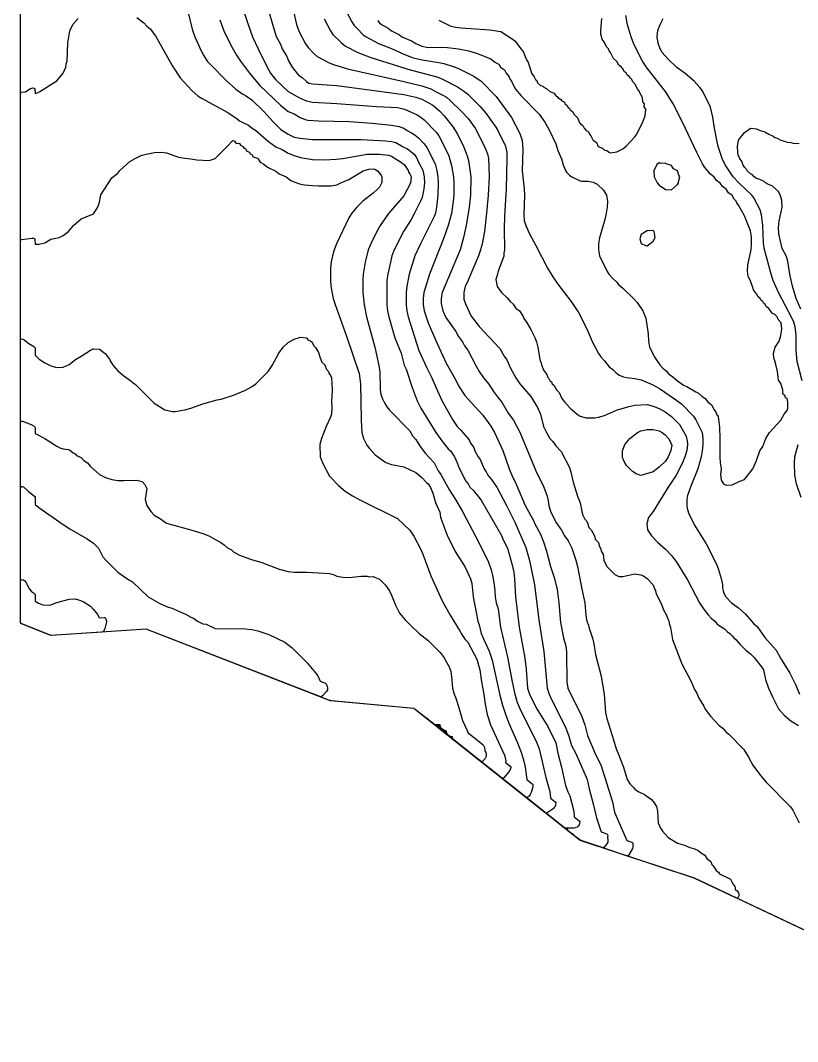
# Model space of a CAD drawing. Header units: millimetres. Extents: x 0 to 1688, y 0 to 1207.
# Drawn here: x 0 to 319.3, y 194.8 to 614.2 of the extents above; entities that cross this region are included whole.
import ezdxf

# ---------------------------------------------------------------- set-up
doc = ezdxf.new("R2010")
doc.units = ezdxf.units.MM
doc.layers.add('CONTOUR_1m', color=8, linetype='Continuous')
doc.layers.add('CONTOUR_5m_INDEX', color=1, linetype='Continuous')

msp = doc.modelspace()

# ---------------------------------------------------------------- linework, layer by layer
at = {"layer": 'CONTOUR_1m'}
for points, elevation in [([(589.77, 194.82), (564.05, 231.55), (529.1, 244.1), (472.53, 224.28), (435, 229.35), (405, 219.46), (360.49, 222.51), (276.94, 261.91), (230.01, 277.46), (161.67, 331.67), (127.47, 334.79), (51.64, 364.14), (12.6, 361.63), (0.47, 366.43), (0.47, 366.43), (0.13, 366.71), (0, 367.13), (0, 1159.58)], 524.3), ([(589.77, 194.82), (564.05, 231.55), (529.1, 244.1), (472.53, 224.28), (435, 229.35), (405, 219.46), (360.49, 222.51), (276.94, 261.91), (230.01, 277.46), (161.67, 331.67), (127.47, 334.79), (51.64, 364.14), (12.6, 361.63), (0.47, 366.43), (0.47, 366.43), (0.13, 366.71), (0, 367.13), (0, 1159.58)], 529.3), ([(589.77, 194.82), (564.05, 231.55), (529.1, 244.1), (472.53, 224.28), (435, 229.35), (405, 219.46), (360.49, 222.51), (276.94, 261.91), (230.01, 277.46), (161.67, 331.67), (127.47, 334.79), (51.64, 364.14), (12.6, 361.63), (0.47, 366.43), (0.47, 366.43), (0.13, 366.71), (0, 367.13), (0, 1159.58)], 534.3), ([(589.77, 194.82), (564.05, 231.55), (529.1, 244.1), (472.53, 224.28), (435, 229.35), (405, 219.46), (360.49, 222.51), (276.94, 261.91), (230.01, 277.46), (161.67, 331.67), (127.47, 334.79), (51.64, 364.14), (12.6, 361.63), (0.47, 366.43), (0.47, 366.43), (0.13, 366.71), (0, 367.13), (0, 1159.58)], 539.3), ([(589.77, 194.82), (564.05, 231.55), (529.1, 244.1), (472.53, 224.28), (435, 229.35), (405, 219.46), (360.49, 222.51), (276.94, 261.91), (230.01, 277.46), (161.67, 331.67), (127.47, 334.79), (51.64, 364.14), (12.6, 361.63), (0.47, 366.43), (0.47, 366.43), (0.13, 366.71), (0, 367.13), (0, 1154.2)], 549.3), ([(589.77, 194.82), (564.05, 231.55), (529.1, 244.1), (472.53, 224.28), (435, 229.35), (405, 219.46), (360.49, 222.51), (276.94, 261.91), (230.01, 277.46), (161.67, 331.67), (127.47, 334.79), (51.64, 364.14), (12.6, 361.63), (0.4, 366.46), (0.13, 366.71), (0, 367.13), (0, 920.81)], 554.3), ([(360.36, 222.56), (276.94, 261.91), (230.01, 277.46), (161.67, 331.67), (127.47, 334.79), (51.64, 364.14), (12.6, 361.63), (0.4, 366.46), (0.13, 366.71), (0, 367.13), (0, 903.08)], 559.3), ([(341.3, 231.56), (276.94, 261.91), (230.01, 277.46), (161.67, 331.67), (127.47, 334.79), (51.64, 364.14), (12.6, 361.63), (0.47, 366.43), (0.47, 366.43), (0.13, 366.71), (0, 367.13), (0, 868.29)], 564.3), ([(91.1, 620.01), (93.52, 612.51), (95.3, 607.52), (97.65, 602.49), (101.43, 595.01), (102.82, 592.5), (103.78, 591.27), (105.01, 589.85), (110, 584.98), (114.99, 582.29), (117.52, 581.2), (120.01, 580.67), (130.01, 580.16), (146.31, 578.82), (154.94, 578.42), (157.83, 577.83), (163, 575.44), (164.47, 574.52), (165.86, 573.43), (170.85, 568.28), (171.89, 566.83), (172.91, 564.98), (176.05, 558.55), (177.17, 554.62), (177.93, 550.04), (178.06, 547.52), (178.02, 542.53), (177.81, 540.02), (177.07, 534.96), (175.8, 529.97), (174.03, 524.99), (168.12, 510.01), (165.75, 502.52), (165.48, 500.02), (165.48, 497.53), (165.84, 495), (167.51, 490.03), (170.51, 483.01), (174.99, 473.45), (178.92, 466.46), (180, 464.14), (182.66, 460.18), (183.78, 458.8), (190.03, 452.11), (193.25, 447.52), (194.75, 444.97), (198.17, 437.53), (200.82, 430.01), (201.87, 427.51), (203.72, 423.7), (207.44, 415.02), (211, 408.57), (211.42, 407.48), (213.51, 403.47), (214.92, 400.02), (216.21, 396.18), (217.77, 389.98), (219.49, 385.04), (220.5, 380.47), (221.23, 374.98), (221.94, 366.92), (223.11, 360.63), (224.21, 356.63), (224.38, 354.36), (224.48, 342.52), (224.97, 340), (230.73, 328.29), (231.94, 324.96), (232.99, 320.47), (236.41, 312.51), (238.48, 308.48), (243.22, 293.26), (244.13, 289.1), (249.23, 277.41), (251.25, 276.73), (251.49, 276.56), (251.65, 276.32), (251.66, 274.91), (251.51, 274.15), (249.97, 271.46), (249.66, 271.17), (249.38, 271.09), (249.09, 271.13), (229.95, 277.5), (224.99, 281.43), (224.81, 281.72), (224.7, 282.17), (224.11, 282.31), (223.53, 282.59), (172.15, 323.35), (171.84, 323.75), (171.66, 324.15), (171.17, 324.38), (170.72, 324.75), (170.44, 324.78), (170.18, 324.91), (161.67, 331.67), (127.47, 334.79), (51.64, 364.14), (12.6, 361.63), (0.47, 366.43), (0.09, 366.77), (0, 367.13), (0, 773.92)], 574.3), ([(81.94, 614.45), (83.65, 609.99), (86.51, 604.03), (88.77, 600.01), (90.44, 597.49), (94.09, 592.51), (98.4, 587.49), (106.85, 579.38), (109.99, 576.87), (112.5, 575.83), (115, 574.33), (117.48, 573.39), (118.29, 573.27), (122.51, 573.03), (135.02, 572.76), (144.49, 572), (152.47, 571.18), (155.61, 570.61), (157.51, 569.96), (158.95, 568.95), (160.66, 568.09), (162.16, 567.1), (163.51, 565.96), (165.94, 563.53), (167.03, 562.03), (170.36, 555.36), (171.12, 552.54), (171.51, 550.03), (171.66, 547.53), (171.57, 542.46), (170.99, 537.47), (170.49, 535.05), (170.02, 533.67), (164.37, 522.51), (162.06, 517.52), (159.76, 509.98), (158.72, 505.03), (158.55, 502.49), (158.57, 497.48), (158.79, 494.98), (159.31, 492.52), (163.73, 478.7), (166.8, 471.82), (169.11, 467.46), (170.8, 463.28), (173.18, 458.16), (177.51, 450.28), (179.52, 447.5), (181.03, 445.98), (184.37, 441.92), (185, 440.57), (186.26, 438.81), (186.76, 437.48), (188.03, 435.02), (188.92, 433.88), (190.49, 430), (191.35, 428.85), (192.01, 427.5), (193.45, 425.88), (195.81, 422.46), (199.76, 415.01), (203.14, 408.17), (207.63, 397.69), (209.18, 392.47), (211.28, 382.47), (213.01, 368.02), (215.03, 355), (216.48, 339.98), (217.24, 337.48), (218.37, 335.01), (223.93, 323.89), (225.35, 320.3), (226.45, 316.45), (228.16, 313.13), (232.51, 303.46), (232.85, 302.45), (233.64, 298.62), (235.36, 292.48), (236.67, 286.69), (238.58, 280.93), (240.89, 280.16), (241.13, 280), (241.29, 279.75), (241.34, 279.47), (241.27, 278.8), (241.43, 277.59), (241.31, 276.72), (240.94, 276.02), (239.8, 274.69), (239.57, 274.51), (239.29, 274.44), (239, 274.47), (229.9, 277.54), (227.62, 279.35), (227.45, 279.59), (227.39, 279.85), (226.81, 279.99), (225.23, 281.24), (224.97, 281.73), (224.85, 282.32), (223.79, 282.49), (223.47, 282.63), (174.5, 321.49), (174.28, 321.77), (174, 321.89), (173.07, 322.62), (172.25, 323.4), (171.78, 324.26), (171.32, 324.46), (170.84, 324.79), (170.46, 324.8), (170.14, 324.95), (161.67, 331.67), (127.47, 334.79), (51.64, 364.14), (12.6, 361.63), (0.47, 366.43), (0.09, 366.77), (0, 367.13), (0, 707.64)], 579.3), ([(68.95, 617.48), (70.63, 610.65), (71.62, 607.52), (74.3, 601.78), (75.23, 599.99), (76.8, 597.5), (78.31, 595.8), (84.58, 589.57), (88.52, 586.04), (91.34, 583.87), (92.5, 583.37), (95.05, 581.63), (99.98, 576.87), (103.85, 572.51), (106.98, 569.48), (109.96, 567.46), (111.67, 566.66), (112.5, 566.32), (114.98, 565.85), (119.98, 565.36), (139.98, 565.38), (149.99, 564.81), (152.55, 564.55), (154.19, 564.14), (157.31, 562.34), (159.1, 561.55), (161.76, 559.31), (162.77, 557.86), (163.58, 556.06), (165.4, 552.76), (165.94, 549.93), (165.97, 547.47), (165.81, 545), (165.01, 541.53), (164.43, 539.96), (161.95, 535.01), (160.57, 532.52), (157.43, 527.49), (153.57, 520.02), (152.65, 517.48), (152, 514.99), (150.92, 510.02), (150.61, 507.48), (150.51, 504.99), (150.61, 497.52), (150.87, 494.98), (151.35, 492.49), (153.23, 485.72), (153.84, 483.82), (156.4, 477.54), (157.69, 472.69), (158.49, 470.94), (160.94, 463.45), (163.01, 458.03), (164.49, 455.02), (170.65, 444.99), (173.55, 441.03), (175.81, 438.33), (176.76, 437.47), (178.33, 435.05), (179.49, 432.53), (180.3, 430.27), (183.05, 425.02), (183.97, 423.92), (184.66, 422.5), (186.19, 421.14), (186.93, 420), (188.35, 418.41), (189.44, 416.89), (197.61, 402.68), (198.36, 400.84), (200.08, 397.5), (202.24, 390.03), (202.75, 387.47), (203.07, 384.97), (203.48, 377.49), (204.92, 365.01), (207.26, 352.23), (207.82, 347.8), (208.42, 339.98), (209.15, 337.5), (211.9, 331.93), (216.72, 324.28), (220, 317.55), (220.82, 313.34), (222.34, 307.48), (223.94, 300.02), (224.87, 297.4), (225.72, 295.73), (227.26, 290.06), (227.52, 287.57), (227.5, 287.1), (229.59, 285.43), (229.8, 285.05), (229.77, 284.51), (229.56, 283.88), (229.13, 283.28), (228.7, 282.91), (228.02, 282.6), (227.34, 282.5), (223.9, 282.5), (223.44, 282.66), (174.73, 321.31), (174.55, 321.51), (174.41, 321.9), (173.54, 322.3), (172.46, 323.34), (172.12, 323.82), (171.9, 324.39), (171.38, 324.58), (170.98, 324.83), (170.41, 324.84), (170.14, 324.95), (161.67, 331.67), (127.47, 334.79), (51.64, 364.14), (12.6, 361.63), (0.47, 366.43), (0.13, 366.71), (0, 367.13), (0, 645.27)], 584.3), ([(111.43, 621.4), (113.39, 612.5), (114.6, 609.58), (117.13, 604.63), (118.2, 603.17), (120.62, 600.64), (121.98, 599.45), (126.82, 596.79), (128.61, 596.09), (134.4, 594.38), (157.49, 589.2), (164.97, 587.32), (168.58, 586.07), (170.51, 584.99), (173.62, 583.55), (175.08, 582.64), (176.47, 581.53), (181.53, 576.55), (183.98, 573.91), (186.82, 570), (190.69, 562.47), (191.89, 559.46), (192.39, 557.49), (192.54, 550.06), (192.19, 542.52), (191.5, 535.01), (190.62, 527.52), (189.77, 522.53), (189.1, 519.97), (188.19, 517.48), (183.99, 507.52), (182.75, 504.98), (182.2, 502.48), (182.23, 499.73), (182.83, 497.79), (185.26, 492.73), (188.56, 488.53), (196.93, 479.44), (198.78, 476.3), (199.82, 474.82), (201.43, 471.41), (203.59, 467.49), (205.23, 464.98), (209.76, 459.76), (212.47, 455.23), (213.66, 452.5), (214.93, 447.43), (216.17, 445.01), (217.58, 442.58), (218.81, 441.31), (220.02, 439.57), (222.2, 437.16), (225.6, 430.6), (226.22, 428.68), (227.1, 424.58), (228.87, 418.89), (230, 416.06), (230.64, 412.52), (231.08, 411.08), (231.94, 409.44), (232.54, 408.71), (233.11, 407.5), (233.52, 406.02), (234.51, 404.97), (235.83, 402.59), (236.18, 401.18), (237.5, 399.76), (237.97, 397.97), (238.35, 397.42), (238.68, 396.18), (239.47, 394.96), (239.75, 392.5), (241.02, 390), (244.19, 386.72), (245, 386.19), (245.88, 385.88), (247.5, 385.79), (252.43, 386.93), (254.96, 386.57), (256.07, 386.07), (257.53, 385.03), (259.82, 382.53), (260.96, 380), (261.27, 378.74), (263.12, 375.02), (264.42, 371.94), (265.47, 370), (265.97, 368.47), (266.44, 367.56), (266.59, 366.59), (267.15, 364.94), (267.99, 360), (271.8, 350.02), (275.43, 342.96), (276.96, 339.49), (277.91, 337.91), (278.63, 336.13), (280.87, 332.54), (281.39, 331.39), (283.55, 328.52), (287.15, 324.68), (288.56, 323.49), (290, 321.91), (291.12, 321.05), (297.3, 314.8), (299.16, 311.69), (300.89, 308.39), (304.08, 304.06), (306.41, 301.39), (316.37, 291.28), (317.37, 289.81), (319.98, 284.66)], 564.3), ([(133.58, 618.56), (136.12, 613.62), (137.15, 612.18), (138.38, 610.87), (140.87, 608.37), (142.05, 607.51), (147.17, 604.7), (152.48, 602.67), (157.49, 600.4), (161.39, 598.86), (165.02, 598), (171.99, 596.96), (174.03, 596.5), (177.85, 595.32), (179.7, 594.65), (186.37, 591.37), (189.26, 589.26), (195.48, 582.98), (201.78, 574.29), (205.19, 567.76), (206.16, 564.97), (206.45, 561.41), (206.2, 552.47), (207.02, 545.03), (207.1, 542.52), (206.81, 534.29), (207.04, 532.01), (207.7, 529.98), (209.15, 526.63), (211.84, 521.82), (216.64, 512.51), (218.83, 508.85), (220.86, 505.84), (226.25, 498.72), (229.28, 494.22), (232.67, 487.52), (234.92, 482.4), (237.48, 477.48), (238.55, 476.02), (240.02, 474.43), (241.9, 471.9), (243.36, 470.86), (244.59, 469.59), (246.05, 468.52), (247.78, 467.82), (249, 467.51), (252.47, 467.12), (255, 466.66), (259.59, 464.63), (262.53, 463), (268.79, 458.82), (271.62, 456.69), (276.59, 451.71), (277.59, 450.14), (280.08, 444.96), (280.38, 442.46), (280.37, 439.97), (280.17, 437.47), (279.74, 435.04), (278.3, 430.04), (275.48, 422.99), (274.11, 419.1), (273.84, 417.5), (273.86, 414.99), (273.94, 413.94), (274.47, 411.97), (276.96, 406.93), (281.78, 399.24), (285.99, 390.95), (286.71, 389.17), (288, 385.05), (288.43, 382.55), (288.48, 380.98), (288.76, 380), (289.04, 379.04), (289.89, 377.5), (292.17, 375), (295.04, 373), (297.92, 370.37), (301.42, 366.45), (302.75, 365.25), (305.83, 360.79), (310.59, 355.63), (312.35, 352.34), (316.12, 346.09), (318.64, 341.19), (320.07, 337.5)], 554.3), ([(47.89, 615.49), (50.77, 613.27), (51.97, 611.93), (53.27, 610.77), (55.55, 607.96), (62.49, 595.46), (65.61, 590.61), (70.49, 585.51), (73.1, 583.14), (74.62, 582.09), (85.02, 576.48), (88.91, 574), (90, 573.04), (90.87, 572.51), (93.69, 571.19), (95.21, 570.02), (96.66, 569.15), (101.99, 564.51), (105, 562.25), (107.55, 561.18), (110, 559.71), (112.49, 558.75), (115.02, 557.98), (120, 557.07), (124.99, 556.98), (129.71, 557.2), (132.53, 557.53), (142.5, 559.27), (147.55, 559.32), (151.31, 558.9), (152.5, 558.5), (156.16, 556.2), (157.65, 555.06), (159.28, 552.56), (159.43, 551.93), (160.01, 551.19), (160.49, 550.11), (160.52, 549.81), (160.27, 547.43), (157.5, 542.15), (151.27, 534.98), (147.85, 530.01), (146.45, 527.49), (143.96, 522.51), (142.92, 519.97), (141.69, 514.99), (140.86, 509.98), (140.71, 507.49), (140.76, 502.52), (141.23, 497.48), (142.14, 492.48), (145.64, 480.02), (147.28, 472.53), (147.64, 469.96), (147.86, 462.52), (148.11, 460.61), (148.78, 458.81), (149.65, 457.15), (150.53, 455.56), (151.59, 454.11), (159.98, 445.66), (161.17, 443.67), (162.5, 442.15), (164.23, 439.19), (166.44, 436.42), (170.02, 432.48), (171.68, 429.18), (172.8, 427.72), (176.32, 421.34), (178.79, 417.48), (181.63, 412.49), (187.17, 402.18), (192.21, 392.15), (193.47, 388.53), (193.96, 386.44), (194.66, 382.48), (194.94, 379.98), (195.02, 377.5), (195.52, 375.02), (196.24, 372.5), (197.2, 364.98), (200.13, 352.65), (202.03, 342.51), (203.16, 337.49), (204.16, 334.14), (205.59, 330.61), (210.66, 320.65), (212.16, 317.52), (213.16, 315), (215.83, 303.35), (217.53, 297.5), (217.83, 295.11), (217.81, 294.79), (219.75, 293.24), (219.96, 292.87), (219.88, 292.06), (219.67, 291.42), (219.37, 290.94), (218.85, 290.45), (216.42, 288.74), (216.06, 288.68), (215.65, 288.84), (174.97, 321.12), (174.71, 321.48), (174.54, 322.03), (174.05, 322.17), (173.61, 322.41), (172.61, 323.34), (172.28, 323.82), (172.03, 324.52), (171.15, 324.87), (170.43, 324.87), (170.1, 324.99), (161.67, 331.67), (127.47, 334.79), (51.64, 364.14), (12.6, 361.63), (0.47, 366.43), (0.13, 366.71), (0, 367.13), (0, 584.08), (0, 584.08), (0.13, 584.5), (0.4, 584.75), (2.03, 584.94), (3.87, 586.12), (5.17, 586.55), (5.66, 586.42), (5.97, 586.02), (6, 584.2), (7.03, 584.52), (8, 585.01), (15, 589.46), (17.62, 592.5), (18.7, 595), (18.84, 596.33), (19.18, 597.5), (19.51, 604.96), (20.31, 609.96), (21.56, 612.52), (23.67, 615)], 589.3), ([(124.86, 614.86), (127.42, 609.94), (128.43, 608.43), (131.87, 604.99), (133.62, 603.62), (138.61, 601.08), (144.01, 598.99), (155.37, 595.37), (159.22, 594.21), (171.13, 591.07), (172.9, 590.36), (179.57, 587.01), (182.5, 585.06), (183.86, 583.9), (188.87, 578.91), (191.22, 576.17), (195.37, 570.43), (196.32, 568.79), (199.38, 562.53), (199.89, 560), (199.93, 557.52), (199.58, 545.01), (198.87, 533.86), (198.76, 528.76), (198.91, 520), (198.68, 518.68), (198.63, 517.44), (196.24, 511.25), (196.06, 510), (195.31, 507.81), (195.91, 505), (197.67, 502.5), (199.97, 500.26), (201.25, 498.75), (202.47, 497.71), (203.55, 496.05), (205.03, 494.89), (206.52, 492.57), (206.82, 491.82), (207.93, 490.36), (209.78, 487.24), (211.4, 483.94), (212.09, 482.16), (212.63, 479.97), (213.38, 475), (213.88, 473.88), (214.18, 472.5), (214.99, 470.6), (216.3, 468.8), (216.68, 467.5), (217.11, 467.11), (217.5, 466.33), (218.21, 465.77), (218.48, 465), (219.34, 464.24), (220.26, 462.5), (221.38, 461.38), (222.5, 458.92), (223.53, 457.52), (225.88, 454.99), (228.75, 452.52), (230, 451.7), (232.5, 451.01), (235.98, 450.97), (237.53, 451.23), (239.98, 452.01), (244.97, 454.1), (250.03, 455.66), (252.5, 456.23), (257.46, 456.47), (259.97, 455.74), (262.45, 454.78), (264.96, 453.41), (267.5, 451.59), (270.83, 448.28), (273.49, 443.53), (274.03, 441.53), (274.07, 440), (273.77, 437.56), (273.07, 435.04), (272, 432.47), (269.45, 427.46), (266.1, 422.49), (260.02, 412.59), (258.07, 410), (257.39, 407.5), (257.71, 405), (259.32, 402.49), (261.73, 399.99), (265.02, 397.01), (267.48, 394.42), (269.51, 392.01), (274.23, 384.2), (278.99, 374.98), (280.69, 372.49), (282.6, 370.09), (283.76, 368.76), (285.35, 367.5), (286.3, 366.3), (289.35, 364.35), (290.57, 363.07), (291.55, 362.44), (292.5, 361.49), (293.1, 360.6), (293.91, 360), (295.58, 358.05), (298.09, 355.62), (300, 354.14), (301.56, 352.53), (304.96, 348.24), (305.38, 347.46), (306.09, 343.59), (307.43, 339.94), (308.99, 336.48), (311.54, 331.51), (313.86, 328.82), (316.52, 326.52), (319.74, 324.7)], 559.3), ([(146.79, 614.24), (147.5, 613.29), (148.41, 612.51), (151.08, 611.07), (152.45, 609.99), (155.78, 608.28), (156.78, 607.5), (160.75, 605.81), (162.52, 604.76), (165, 603.7), (167.5, 603.05), (172.47, 603.2), (175.54, 603.07), (180.03, 602.56), (184.22, 601.77), (188.1, 600.56), (193.32, 598.48), (195, 597.08), (196.35, 596.45), (196.55, 596.23), (197.28, 595), (198.88, 593.88), (199.55, 592.5), (200.89, 591.01), (201.24, 590), (201.81, 589.27), (202.55, 587.52), (203.46, 585.94), (205.74, 583.22), (213.09, 575.66), (215.48, 572.5), (217.07, 569.55), (219.97, 563.55), (220.77, 560.8), (222.26, 557.32), (222.97, 554.98), (224.03, 552.52), (224.43, 551.93), (225.67, 550.67), (226.62, 550.01), (230, 548.31), (230.69, 548.17), (233.21, 548.2), (235.39, 547.74), (236.95, 546.91), (239.58, 544.53), (240.82, 542.42), (241.17, 540), (241.05, 537.53), (240.7, 535.04), (240.09, 532.52), (237.92, 524.99), (237.59, 522.52), (237.58, 520.03), (237.94, 517.5), (241.05, 511.07), (241.84, 510.01), (243.27, 508.3), (245, 506.71), (245.77, 505.77), (247.52, 504.31), (252.22, 499.7), (253.43, 498.36), (255.71, 495), (257.04, 491.92), (257.99, 485.54), (258.1, 482.52), (258.44, 480), (260.7, 475.73), (262.73, 472.76), (263.91, 471.41), (265.28, 470.28), (266.46, 468.96), (267.97, 467.92), (270.01, 466.21), (272.5, 464.43), (273.88, 463.81), (277.48, 461.62), (278.57, 461.12), (279.98, 459.92), (281.42, 458.98), (282.5, 457.64), (283.91, 456.41), (285, 454.27), (285.8, 453.31), (286.05, 452.5), (286.64, 451.53), (287.27, 447.22), (287.4, 442.49), (287.34, 434.85), (287.5, 432.57), (287.95, 430.04), (287.68, 427.68), (287.91, 425.43), (288.88, 423.88), (290, 423.29), (292.5, 423.47), (295.6, 424.98), (297.51, 425.62), (300.96, 430), (302.51, 433.51), (303.77, 437.46), (305, 439.25), (306.27, 442.56), (307.81, 445), (312.5, 450.05), (313.82, 452.5), (315, 454.03), (315.27, 455), (315.38, 457.52), (315, 458.94), (314.43, 459.23), (314.26, 459.55), (314.24, 460), (313.48, 460.56), (313.3, 460.81), (313.24, 461.11), (313.23, 462.5), (312.51, 465.11), (311.45, 466.47), (311.41, 467.53), (311.07, 470.02), (310.41, 472.93), (310, 474.36), (309.65, 475.08), (309.5, 476.99), (309.5, 477.62), (310.17, 479.96), (311.75, 482.5), (312.5, 484.8), (312.81, 487.5), (312.6, 490), (311.4, 491.35), (310.88, 492.5), (310.01, 493.49), (309.06, 493.83), (308.83, 493.98), (307.5, 495.91), (306.55, 496.6), (306.02, 497.5), (305.42, 498.02), (305, 498.81), (304.29, 499.28), (303.89, 500), (303.15, 500.65), (302.5, 501.95), (302.14, 502.23), (301.19, 503.57), (300.86, 505), (300.52, 505.56), (300, 507.22), (299, 508.99), (298.71, 511.21), (298.84, 513.78), (300.21, 520.03), (300.4, 522.52), (300.35, 525.33), (300, 527.83), (297.49, 533.99), (295.01, 538.36), (294.33, 539.27), (294.05, 540), (293.34, 540.83), (292.5, 542.37), (290.94, 543.44), (290, 544.9), (288.54, 545.99), (287.5, 547.35), (285.98, 548.53), (285, 549.85), (283.56, 551.06), (281.26, 553.83), (280.31, 555.35), (277.93, 559.99), (272.08, 572.49), (268.25, 580.02), (265.02, 585.01), (257.52, 594.68), (255.61, 597.54), (252.08, 604.53), (250.91, 607.47), (249.4, 612.46), (248.72, 616.22)], 549.3), ([(321.19, 466.22), (319.16, 474.16), (318.72, 478.76), (318.72, 484.98), (318.31, 488.34), (317.8, 490.3), (317.02, 492.01), (311.51, 502.48), (310.34, 504.99), (309.28, 507.47), (308.47, 509.98), (305.61, 520.66), (305.32, 522.86), (305.04, 530.06), (304.46, 534.44), (303.99, 536.49), (301.36, 541.32), (300.47, 542.5), (295.16, 547.48), (292.83, 550), (289.59, 554.96), (288.35, 557.45), (286.7, 562.47), (286.09, 564.98), (285.19, 569.98), (284.57, 574.55), (283.58, 578.55), (280.25, 585.25), (279.2, 586.74), (276.77, 589.29), (273.19, 592.48), (269.75, 594.84), (266, 598.46), (263.66, 601.03), (262.86, 602.55), (261.99, 604.93), (261.62, 607.47), (261.94, 610.08), (262.86, 612.53), (264.05, 615.03)], 554.3), ([(320.62, 495.64), (318.74, 500.04), (317.19, 505.03), (316.11, 510.03), (315.39, 515.39), (314.77, 517.27), (313.02, 520.56), (311.61, 526.53), (311.47, 528.97), (311.81, 531.78), (312.97, 537.5), (312.86, 540.36), (312.25, 542.23), (311.5, 544), (308.84, 546.34), (307.44, 546.81), (306.21, 547.49), (305.56, 548.09), (303.87, 548.84), (302.4, 549.32), (301.46, 549.98), (300.77, 550.77), (299.92, 551.25), (298.66, 552.48), (298.23, 553.23), (297.48, 553.91), (296.83, 555.03), (296.43, 556.43), (295.55, 557.4), (295.43, 557.94), (294.98, 558.92), (294.79, 560.05), (294.68, 562.5), (295.11, 565.02), (297.48, 568.21), (299.78, 569.81), (300.19, 569.94), (302.5, 569.74), (303.99, 568.99), (305.93, 568.48), (307.52, 567.5), (309.24, 566.73), (310, 566.15), (310.97, 565.9), (312.39, 565), (314.37, 564.48), (315, 564.16), (316.56, 564.05), (317.5, 563.77), (320, 563.7)], 559.3), ([(320.81, 418.3), (318.93, 423.87), (318.19, 427.5), (318.06, 432.46), (318.25, 435), (319.52, 440.03)], 554.3)]:
    msp.add_lwpolyline(points, dxfattribs=dict(at, elevation=elevation))
for points, elevation in [([(0, 482.66), (0.09, 483.02), (0.35, 483.29), (0.7, 483.41), (1.06, 483.34), (1.55, 483.05), (3.44, 481.54), (5.8, 480.12), (6, 479.67), (6, 476.74), (7.64, 475.14), (9.99, 473.64), (12.48, 472.34), (15, 471.7), (17.5, 471.75), (19.98, 472.89), (22.67, 475), (25.01, 476.29), (28.85, 478.84), (29.85, 479.29), (30.16, 479.35), (32.52, 479.27), (34.78, 477.44), (36.67, 475.03), (36.93, 474.4), (38.17, 472.52), (40, 470.35), (42.48, 468.19), (44.43, 466.9), (47.27, 464.7), (55, 456.96), (59.35, 454.35), (62.52, 453.55), (63.56, 453.55), (67.49, 454.32), (70, 455.01), (75.02, 456.71), (80.85, 458.38), (82.52, 458.7), (87.49, 460.3), (92.52, 462.31), (94.98, 463.71), (96.71, 464.98), (101.78, 470), (103.51, 472.52), (106.23, 477.54), (108.03, 480), (110.03, 481.99), (112.5, 483.33), (115.07, 484.11), (117.35, 483.92), (117.66, 483.7), (118.08, 483.08), (119.28, 482.51), (119.85, 482.06), (120.04, 481.82), (120.53, 480.53), (121.21, 479.94), (122.48, 477.8), (123.11, 475.61), (123.9, 473.9), (125.03, 472.79), (125.82, 470.82), (126.61, 469.98), (126.78, 469.28), (127.47, 468.35), (127.77, 467.41), (128.14, 462.45), (127.84, 457.52), (127.91, 455.38), (127.76, 452.5), (127.47, 451.33), (125.67, 447.49), (123.66, 442.51), (123.06, 440), (123.23, 435), (124.41, 431.94), (127.06, 427.06), (130.72, 423.24), (133.37, 420.87), (136.46, 418.94), (139.71, 417.22), (154.96, 409.63), (160, 404.87), (161.63, 402.46), (164.46, 396.93), (165.31, 394.98), (168.57, 386.05), (173.36, 375.85), (176.58, 370.01), (180.73, 363.3), (181.1, 362.49), (182.7, 360), (183.87, 358.81), (187.5, 351.82), (188.77, 347.5), (189.4, 342.52), (190.48, 337.54), (190.92, 333.4), (191.74, 329.21), (193.14, 324.98), (198.94, 312.5), (199.49, 310.15), (199.33, 309.45), (201.26, 307.91), (201.47, 307.54), (201.4, 306.83), (201.11, 306.17), (198.75, 303.26), (198.51, 303.06), (198.23, 302.96), (197.93, 302.98), (197.66, 303.11), (177.7, 318.95), (177.45, 319.3), (177.4, 319.81), (176.58, 319.98), (175.95, 320.35), (175.4, 320.89), (175.12, 321.29), (174.91, 321.81), (174.82, 322.31), (174.32, 322.4), (173.8, 322.61), (173.39, 322.89), (172.85, 323.44), (172.48, 324.07), (172.31, 324.79), (171.58, 324.96), (170.27, 324.99), (169.94, 325.11), (167.29, 327.28), (167.04, 327.41), (161.67, 331.67), (127.47, 334.79), (51.64, 364.14), (12.6, 361.63), (0.47, 366.43), (0.22, 366.59), (0.06, 366.84), (0, 367.13), (0, 482.66)], 599.3), ([(0, 448.91), (0.06, 449.2), (0.28, 449.5), (0.53, 449.63), (0.9, 449.65), (4.36, 448.21), (5.65, 447.56), (5.91, 447.29), (6, 447.01), (6, 444.6), (10.1, 442.54), (14.98, 439.31), (16.16, 438.69), (17.5, 438.3), (19.77, 438.04), (20.12, 437.91), (21.61, 436.61), (22.49, 436.2), (23.09, 435.59), (24.93, 434.68), (26.02, 433.52), (27.58, 432.58), (28.67, 431.14), (32.52, 427.7), (34.98, 426.55), (37.52, 425.7), (40.02, 425.31), (42.51, 425.24), (47.87, 425.4), (50.02, 424.82), (51.19, 423.69), (51.91, 422.01), (51.31, 417.5), (51.91, 415), (53.62, 412.5), (55, 411.06), (57.53, 409.56), (60, 407.78), (70.09, 405.07), (74.96, 403.56), (77.46, 402.5), (82.35, 399.8), (83.76, 398.82), (85.13, 397.63), (86.71, 396.77), (87.5, 395.96), (90.02, 394.65), (94.99, 392.83), (99.16, 391.62), (106.35, 388.88), (110, 387.85), (112.52, 387.62), (117.62, 387.6), (124.79, 387.27), (127.03, 387.02), (128.97, 386.47), (130, 386), (132.51, 385.52), (135.03, 385.44), (140.03, 385.97), (142.43, 386.02), (143.25, 385.75), (144.89, 385.86), (145.55, 385.53), (147.52, 384.78), (149.96, 382.27), (151.61, 380), (152.51, 378.22), (154.11, 374.08), (155.81, 370.78), (158.11, 368.09), (160.58, 365.57), (163.83, 362.49), (167.53, 359.49), (172.47, 354.58), (174.09, 352.5), (175.01, 350.62), (176.23, 348.79), (176.82, 346.88), (177.17, 344.64), (177.5, 339.98), (178.19, 337.5), (178.79, 336.22), (179.96, 332.51), (181.64, 326.64), (183.6, 322.55), (183.88, 321.71), (190.16, 316.68), (190.64, 315.63), (190.77, 314.26), (191.21, 313.61), (191.44, 312.91), (191.41, 311.94), (191.01, 311.05), (189.83, 309.89), (189.49, 309.81), (189.08, 309.93), (177.77, 318.89), (177.52, 319.26), (177.48, 319.97), (176.59, 320.14), (175.77, 320.66), (175.42, 321.09), (175.19, 321.52), (175, 322.5), (174.01, 322.69), (173.21, 323.22), (172.66, 324.02), (172.46, 324.98), (170.33, 325), (169.93, 325.12), (167.67, 326.91), (167.51, 327.14), (167.44, 327.46), (167.08, 327.48), (166.76, 327.63), (161.67, 331.67), (127.79, 334.74), (127.38, 334.91), (127.06, 334.94), (51.64, 364.14), (12.6, 361.63), (0.34, 366.5), (0.09, 366.77), (0, 367.13), (0, 448.91)], 604.3), ([(264.93, 444.06), (266.28, 442.5), (267.56, 440.14), (267.61, 439.76), (267.31, 437.54), (266.19, 435.04), (265.05, 433.22), (262.47, 430.7), (259.93, 428.79), (254.97, 427.33), (253.01, 428.01), (251.55, 428.94), (249, 431.46), (248.1, 433.04), (247.37, 434.77), (247.36, 437.43), (248.39, 440.03), (250.35, 442.56), (253.54, 444.97), (254.89, 445.71), (257.5, 446.18), (260.03, 446.2), (262.47, 445.62), (263.68, 444.97), (264.93, 444.06)], 564.3), ([(0, 422.08), (0.13, 422.49), (0.47, 422.77), (0.83, 422.82), (1.28, 422.64), (3.2, 420.94), (5.78, 418.85), (6, 418.39), (6, 415.46), (7.51, 414.23), (17.51, 407.13), (20.36, 405.35), (27.46, 401.36), (30.03, 399.46), (32.08, 397.49), (33.9, 393.88), (35.09, 392.49), (39.99, 387.55), (43.7, 385.01), (46.1, 383.6), (52.52, 377.47), (57.23, 374.7), (59.98, 373.46), (62.58, 372.63), (64.36, 371.86), (67.78, 370.32), (70, 369.08), (71.14, 368.7), (72.73, 367.49), (75, 366.45), (76.3, 366.25), (80, 364.49), (92.46, 364.39), (95.05, 364.11), (97.53, 363.53), (102.01, 362.07), (108.71, 358.8), (111.67, 356.6), (117.84, 350.37), (121.29, 346.31), (122.23, 345.07), (123.22, 342.86), (125.38, 342.02), (125.68, 341.82), (126.11, 340.69), (126.2, 340.06), (126.12, 339.35), (125.8, 338.63), (124.11, 336.81), (123.55, 336.47), (123.07, 336.49), (51.64, 364.14), (12.6, 361.63), (0.34, 366.5), (0.09, 366.77), (0, 367.13), (0, 422.08)], 609.3), ([(0, 383.83), (0.18, 384.31), (0.41, 384.5), (0.7, 384.57), (1.18, 384.45), (1.77, 384.01), (2.18, 383.48), (3.75, 380.64), (4.59, 379.69), (5.73, 378.79), (5.91, 378.57), (6, 378.22), (6, 375.75), (7.44, 374.91), (9.16, 374.16), (11.55, 374.05), (12.5, 374.16), (15, 375.22), (20.08, 376.52), (22.53, 376.63), (23.89, 376.32), (25.74, 375.62), (28.75, 373.63), (29.84, 372.48), (31.8, 370.09), (32.3, 368.91), (34.44, 369.04), (34.72, 368.97), (35, 368.75), (35.3, 367.96), (35.32, 367.22), (34.7, 364.42), (34.42, 363.74), (33.95, 363.16), (33.5, 362.97), (12.54, 361.63), (0.4, 366.46), (0.13, 366.71), (0, 367.13), (0, 383.83)], 614.3)]:
    msp.add_lwpolyline(points, close=True, dxfattribs=dict(at, elevation=elevation))
at = {"layer": 'CONTOUR_5m_INDEX'}
for points, elevation in [([(589.77, 194.82), (564.05, 231.55), (529.1, 244.1), (472.53, 224.28), (435, 229.35), (405, 219.46), (360.49, 222.51), (276.94, 261.91), (230.01, 277.46), (161.67, 331.67), (127.47, 334.79), (51.64, 364.14), (12.6, 361.63), (0.47, 366.43), (0.47, 366.43), (0.13, 366.71), (0, 367.13), (0, 1159.58)], 544.3), ([(101.08, 621.09), (105.15, 607.67), (106.86, 604.41), (107.62, 602.59), (109.44, 599.44), (110.1, 597.6), (111.64, 594.98), (114.2, 591.7), (115.72, 590.72), (117.51, 589.12), (118.52, 588.52), (119.98, 588.16), (130.03, 587.54), (152.49, 584.53), (157.52, 583.74), (162.48, 582.66), (165, 581.95), (169.43, 579.43), (172.14, 577.09), (174.13, 574.98), (177.86, 570.43), (179.64, 567.47), (182.26, 562.21), (183.62, 558.67), (184.15, 556.71), (185.03, 549.98), (185, 542.46), (184.43, 537.48), (183.2, 530.02), (182.05, 525.02), (180.7, 520.05), (173.34, 502.48), (172.86, 500), (172.92, 497.94), (173.59, 495), (174.77, 492.27), (178.89, 486.46), (180, 484.4), (180.88, 483.33), (181.83, 481.9), (182.5, 480.58), (183.82, 478.82), (187.2, 472.22), (188.5, 470.01), (190.29, 467.49), (192.45, 464.88), (194.37, 461.85), (196.5, 459.02), (197.85, 457.5), (200.46, 452.98), (202.6, 450.03), (205.18, 445.14), (211.72, 429.24), (215.1, 422.55), (216.43, 418.87), (216.87, 416.93), (217.06, 415), (217.75, 412.73), (220, 408.15), (222.29, 404.85), (223.55, 402.48), (225, 400.48), (226.51, 397.45), (228.2, 392.52), (228.91, 389.97), (230.64, 380.65), (231.85, 375.04), (232.37, 369.88), (232.79, 367.52), (233.37, 365.87), (233.51, 364.98), (235.22, 360.16), (235.66, 358.13), (236.26, 353.74), (238.58, 344.97), (239.89, 337.43), (240.41, 330), (240.97, 327.52), (243.75, 318.77), (244.76, 315), (245.66, 313.12), (247.82, 307.52), (249.37, 302.5), (250.51, 300.51), (251.84, 299.34), (252.5, 298.43), (253.79, 297.5), (256.39, 296.29), (259.24, 294.24), (260.44, 292.94), (261.39, 291.34), (261.84, 289.42), (262.11, 284.61), (263.07, 282.48), (263.81, 281.31), (264.98, 279.96), (266.22, 278.7), (267.52, 277.76), (269.98, 276.31), (272.88, 275.45), (275, 274.48), (276.64, 274.18), (277.5, 273.73), (278.35, 273.48), (279.44, 272.5), (281.23, 271.34), (282.11, 270), (283.67, 268.73), (284.05, 267.5), (284.64, 267.04), (286.01, 265), (286.8, 264.36), (287.24, 263.68), (291.45, 261.7), (291.7, 261.5), (292.68, 259.57), (293.16, 259.06), (293.5, 258.51), (293.66, 257.98), (293.7, 257.28), (294.46, 256.72), (294.99, 255.88), (295.14, 255.23), (295.13, 254.65), (294.97, 254.13), (294.65, 253.85), (294.37, 253.78), (294.01, 253.85), (276.89, 261.92), (230.01, 277.46), (224.84, 281.55), (224.66, 281.76), (224.56, 282.02), (223.96, 282.25), (171.83, 323.61), (171.54, 324.03), (170.97, 324.36), (170.6, 324.71), (170.24, 324.87), (161.67, 331.67), (127.47, 334.79), (51.64, 364.14), (12.6, 361.63), (0.47, 366.43), (0.09, 366.77), (0, 367.13), (0, 828.3)], 569.3), ([(171.89, 614.36), (176.88, 611.88), (178.93, 611.41), (181.13, 611.14), (192.87, 610.41), (197.42, 609.69), (202.53, 606.38), (203.32, 605.69), (205.66, 602.52), (206.57, 601.48), (207.99, 598.01), (208.43, 597.39), (209.47, 594.52), (210, 592.5), (211.07, 591.08), (211.6, 590), (212.15, 589.55), (212.5, 588.64), (213.7, 587.5), (214.63, 587.21), (215, 586.86), (216.25, 586.19), (217.47, 585), (219.29, 584.33), (220, 583.28), (220.54, 582.95), (220.76, 582.5), (221.88, 581.88), (222.5, 581.13), (223.09, 580.96), (223.33, 580.82), (223.5, 580.6), (223.73, 580), (224.52, 579.43), (225, 578.46), (225.6, 578.11), (225.88, 577.5), (226.8, 576.8), (227.5, 575.59), (227.87, 575.37), (228.07, 575), (229.02, 574.08), (229.6, 572.5), (230, 571.87), (231.07, 571.13), (231.65, 570), (232.5, 568.98), (233.41, 568.42), (233.78, 567.5), (234.42, 566.82), (235, 565.44), (235.22, 565.26), (235.35, 565), (236.64, 564.09), (237.45, 562.45), (239.21, 561.76), (240, 560.87), (240.9, 560.83), (242.04, 560), (242.48, 559.86), (245, 560.26), (247.5, 561.45), (248.84, 562.52), (252.5, 566.4), (253.24, 567.52), (255.77, 572.52), (256.75, 575), (256.91, 576.84), (257.1, 577.5), (256.36, 578.74), (256.37, 580), (255.81, 580.85), (255.55, 582.5), (254.52, 584.47), (254.38, 585), (253.58, 586.08), (252.5, 588.16), (251.64, 589.05), (251.2, 590), (250.55, 590.6), (250, 591.53), (249.41, 591.8), (249.21, 592.04), (249.02, 592.5), (248.16, 593.1), (247.5, 594.4), (247.16, 594.6), (246.93, 595), (245.84, 595.79), (245, 597.37), (243.65, 598.64), (242.5, 601.08), (241.88, 601.77), (241.6, 602.5), (240.85, 603.39), (240, 605.15), (239.04, 606.53), (238.55, 608.55), (238.48, 609.95), (238.87, 614.97)], 544.3)]:
    msp.add_lwpolyline(points, dxfattribs=dict(at, elevation=elevation))
for points, elevation in [([(0, 523.58), (0.17, 524.05), (0.59, 524.31), (4.68, 524.81), (5.39, 524.81), (5.78, 524.61), (5.99, 524.23), (6, 522.33), (7.53, 522.34), (10, 522.81), (12.5, 524.34), (15.89, 525), (17.5, 525.83), (19.73, 527.5), (21.78, 530), (24.97, 532.71), (30, 534.78), (31.75, 537.52), (32.5, 539.63), (33.02, 542.56), (37.56, 549.64), (40, 551.51), (40.79, 552.55), (45, 556.25), (47.15, 557.51), (49.92, 558.86), (52.52, 559.48), (54.95, 559.91), (57.67, 560.09), (60, 559.78), (65, 558.07), (67.49, 557.64), (70.03, 557.38), (72.5, 556.9), (77.5, 556.76), (80, 557.58), (84.99, 562.41), (86.94, 564.68), (87.19, 564.84), (87.48, 564.89), (87.96, 564.69), (88.7, 563.7), (89.61, 563.83), (90.07, 563.65), (90.48, 562.98), (91.52, 562.45), (91.81, 561.81), (92.29, 561.69), (92.53, 561.52), (93.04, 560.54), (94.07, 560.07), (94.31, 559.81), (94.43, 559.44), (95.02, 559.2), (95.67, 558.17), (97.44, 557.6), (97.65, 557.38), (98.52, 556.02), (100.02, 555.24), (101.46, 553.96), (105, 552.27), (106.26, 551.26), (109.21, 550.01), (111.07, 548.54), (112.78, 547.75), (114.68, 547.15), (116.75, 546.73), (119.99, 546.39), (122.49, 546.24), (127.5, 546.28), (129.98, 546.67), (131.62, 547.51), (135, 548.88), (140.87, 552.51), (143.16, 553.16), (144.96, 553.26), (145.6, 553.1), (146.76, 552.4), (148.19, 550.69), (148.52, 550.03), (148.47, 547.68), (148.4, 547.4), (147.5, 545.8), (146.78, 544.97), (144.98, 543.32), (140.75, 540.01), (138.21, 537.51), (136.18, 535.02), (135.01, 533.14), (129.84, 522.52), (128.91, 520.01), (128.17, 517.48), (127.71, 515.02), (127.47, 512.52), (127.4, 507.52), (127.61, 505.02), (128.52, 499.98), (129.28, 497.49), (134.16, 484.15), (139.15, 469.16), (139.69, 464.96), (140.03, 450.04), (140.32, 444.98), (141.03, 442.5), (142.34, 439.84), (143.42, 438.4), (145.77, 435.77), (150.19, 432.69), (152.5, 431.81), (157.5, 430.81), (162.47, 428.61), (165, 426.54), (166.86, 424.39), (167.52, 423.83), (168.47, 422.43), (169.52, 420), (170.65, 415.65), (171.15, 414.97), (172.29, 412.29), (172.66, 410.19), (173.23, 408.25), (175.3, 402.83), (178.65, 396.13), (180.51, 393.03), (182.62, 390), (184.94, 384.88), (185.49, 383), (186.01, 377.48), (187.97, 367.5), (188.51, 365.96), (189.37, 362.48), (190.36, 359.99), (192.61, 355.17), (193.87, 351.43), (197.05, 337.06), (198.08, 333.06), (199.26, 329.28), (200.65, 325.66), (204.25, 317.52), (205.83, 313.3), (206.83, 310.03), (207.4, 307.53), (208.11, 302.48), (210.33, 300.72), (210.58, 300.35), (210.57, 299.51), (209.9, 297.13), (209.47, 296.24), (209, 295.66), (208.24, 295.12), (207.88, 295.11), (207.56, 295.26), (177.52, 319.09), (177.3, 319.37), (177.24, 319.66), (176.58, 319.85), (175.28, 320.87), (174.87, 321.48), (174.67, 322.16), (174.05, 322.33), (173.61, 322.57), (172.72, 323.4), (172.36, 323.98), (172.17, 324.65), (171.29, 324.94), (170.26, 324.98), (169.97, 325.09), (161.67, 331.67), (127.47, 334.79), (51.64, 364.14), (12.6, 361.63), (0.47, 366.43), (0.17, 366.65), (0, 367.13), (0, 523.58)], 594.3), ([(260.22, 552.5), (260.46, 550), (261.7, 547.5), (262.5, 546.51), (265, 544.76), (267.5, 544.68), (269.98, 546.9), (270.41, 547.5), (270.38, 547.95), (271, 550), (270.53, 550.63), (270, 552.46), (268.3, 553.3), (267.5, 554.61), (265.37, 555.27), (265, 555.54), (263.14, 555.5), (262.5, 555.8), (261.5, 555), (260.22, 552.5)], 544.3), ([(254.55, 524.55), (255, 522.65), (256.79, 521.79), (257.5, 521.61), (260, 523.51), (260.83, 525), (260.4, 527.5), (260, 527.88), (257.5, 527.84), (255, 526.31), (254.55, 524.55)], 544.3)]:
    msp.add_lwpolyline(points, close=True, dxfattribs=dict(at, elevation=elevation))

doc.saveas('drawing.dxf')
